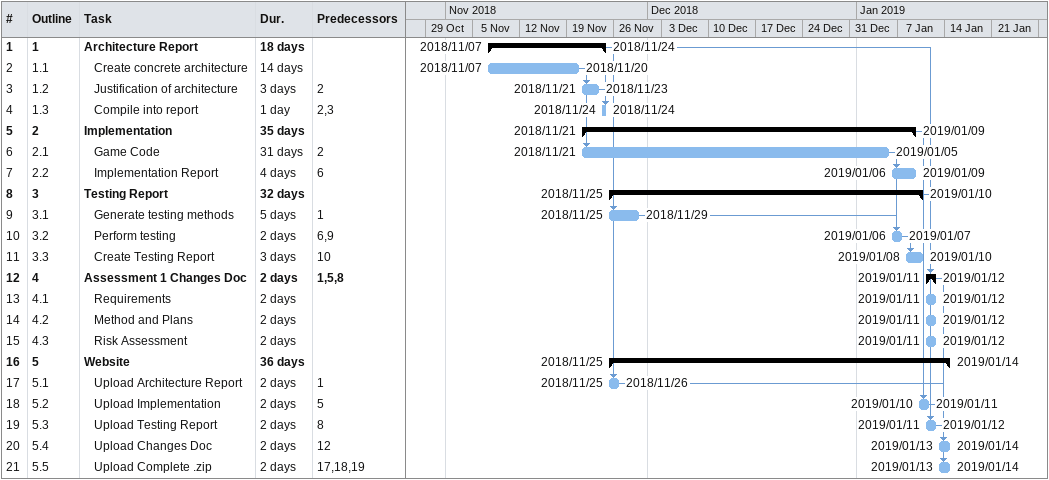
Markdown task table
| ID | WBS | Task | Duration | Start | Finish | Predecessors |
|---|---|---|---|---|---|---|
| 1 | 1 | **Architecture Report** | 18d | 2018-11-07 | 2018-11-24 |  |
| 2 | 1.1 | Create concrete architecture | 14d | 2018-11-07 | 2018-11-20 |  |
| 3 | 1.2 | Justification of architecture | 3d | 2018-11-21 | 2018-11-23 | 2 |
| 4 | 1.3 | Compile into report | 1d | 2018-11-24 | 2018-11-24 | 2, 3 |
| 5 | 2 | **Implementation** | 35d | 2018-11-21 | 2019-01-09 |  |
| 6 | 2.1 | Game Code | 31d | 2018-11-21 | 2019-01-05 | 2 |
| 7 | 2.2 | Implementation Report | 4d | 2019-01-06 | 2019-01-09 | 6 |
| 8 | 3 | **Testing Report** | 32d | 2018-11-25 | 2019-01-10 |  |
| 9 | 3.1 | Generate testing methods | 5d | 2018-11-25 | 2018-11-29 | 1 |
| 10 | 3.2 | Perform testing | 2d | 2019-01-06 | 2019-01-07 | 6, 9 |
| 11 | 3.3 | Create Testing Report | 3d | 2019-01-08 | 2019-01-10 | 10 |
| 12 | 4 | **Assessment 1 Changes Doc** | 2d | 2019-01-11 | 2019-01-12 | 1, 5, 8 |
| 13 | 4.1 | Requirements | 2d | 2019-01-11 | 2019-01-12 |  |
| 14 | 4.2 | Method and Plans | 2d | 2019-01-11 | 2019-01-12 |  |
| 15 | 4.3 | Risk Assessment | 2d | 2019-01-11 | 2019-01-12 |  |
| 16 | 5 | **Website** | 36d | 2018-11-25 | 2019-01-14 |  |
| 17 | 5.1 | Upload Architecture Report | 2d | 2018-11-25 | 2018-11-26 | 1 |
| 18 | 5.2 | Upload Implementation | 2d | 2019-01-10 | 2019-01-11 | 5 |
| 19 | 5.3 | Upload Testing Report | 2d | 2019-01-11 | 2019-01-12 | 8 |
| 20 | 5.4 | Upload Changes Doc | 2d | 2019-01-13 | 2019-01-14 | 12 |
| 21 | 5.5 | Upload Complete .zip | 2d | 2019-01-13 | 2019-01-14 | 17, 18, 19 |
